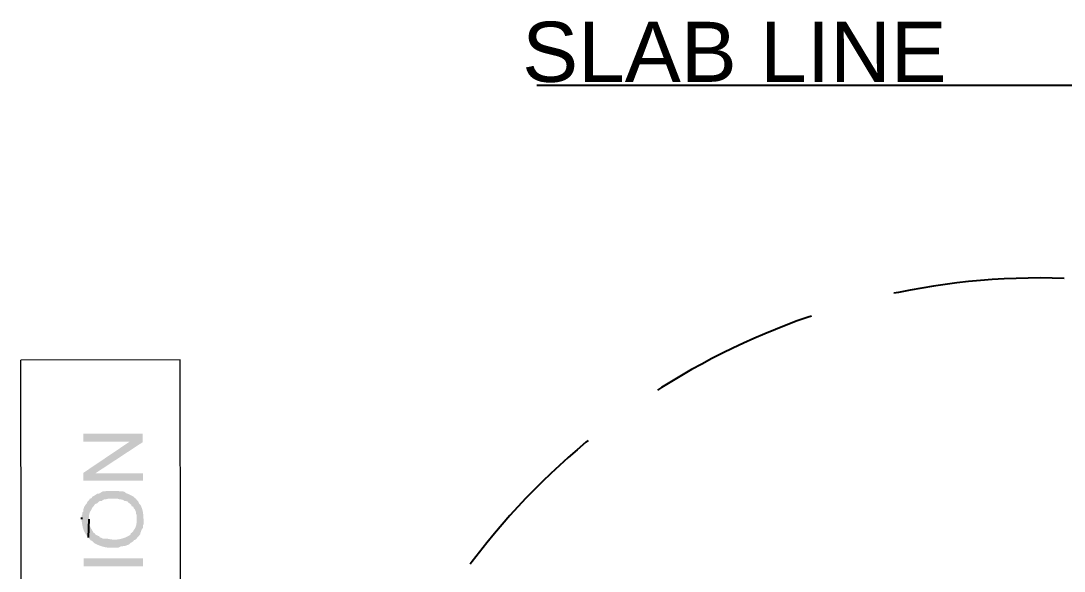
# Model space of a CAD drawing. Header units: inches. Extents: x 6322 to 85903, y -36042 to 7673.
# Drawn here: x 62365.9 to 62522.2, y 5745 to 5827.4 of the extents above; entities that cross this region are included whole.
import ezdxf
from ezdxf import colors
from ezdxf.entities.mleader import LeaderData, LeaderLine
from ezdxf.enums import TextEntityAlignment as Align
from ezdxf.math import Vec2, Vec3

# ---------------------------------------------------------------- set-up
doc = ezdxf.new("R2010")
doc.units = ezdxf.units.IN
doc.header["$LTSCALE"] = 10
for name, pattern in [('Amconstr', [9999, 9999, 0]), ('DASHED', [0.75, 0.5, -0.25]), ('HIDDEN2', [0.1875, 0.125, -0.0625])]:
    doc.linetypes.add(name, pattern=pattern)
doc.layers.add('A-HIDDEN-1', color=2, linetype='HIDDEN2', lineweight=9)
doc.layers.add('A-TEXT-P', color=3, linetype='Continuous')
doc.layers.add('AM_VIEWS', color=1, linetype='Continuous')
doc.styles.add('1by8in-1F', font='arial.ttf', dxfattribs={"height": 6})
doc.styles.get("Standard").update_dxf_attribs({"font": 'sanss___.ttf'})

# ---------------------------------------------------------------- blocks, each defined once
blk = doc.blocks.new('pdf plan')
at = {"true_color": 0x000007}
for points in [[(443.415, 395.785), (443.415, 395.553), (444.771, 395.553), (445.151, 395.537), (445.151, 395.785)], [(443.415, 394.643), (443.762, 394.627), (445.151, 395.537), (444.771, 395.553)], [(443.415, 394.643), (443.415, 394.412), (445.151, 394.412), (445.151, 394.627), (443.762, 394.627)], [(443.365, 393.287), (443.365, 393.221), (443.365, 393.221), (443.367, 393.202), (443.37, 393.184), (443.372, 393.165), (443.375, 393.147), (443.378, 393.128), (443.381, 393.11), (443.385, 393.092), (443.389, 393.073), (443.393, 393.055), (443.398, 393.037), (443.403, 393.019), (443.408, 393.002), (443.414, 392.984), (443.421, 392.967), (443.428, 392.95), (443.435, 392.933), (443.443, 392.916), (443.451, 392.9), (443.46, 392.884), (443.47, 392.868), (443.48, 392.852), (443.49, 392.837), (443.502, 392.822), (443.514, 392.807), (443.514, 392.807), (443.564, 392.758), (443.58, 393.287), (443.58, 393.419), (443.597, 393.486), (443.646, 393.568), (443.663, 393.601), (443.679, 393.634), (443.712, 393.668), (443.745, 393.717), (443.762, 393.734), (443.812, 393.75), (443.861, 393.8), (443.894, 393.816), (443.944, 393.816), (443.977, 393.849), (444.027, 393.866), (444.06, 393.866), (444.126, 393.883), (444.126, 393.883), (444.136, 393.883), (444.147, 393.883), (444.157, 393.883), (444.167, 393.883), (444.177, 393.883), (444.188, 393.883), (444.198, 393.883), (444.208, 393.883), (444.218, 393.883), (444.228, 393.883), (444.238, 393.883), (444.248, 393.883), (444.258, 393.883), (444.267, 393.883), (444.277, 393.883), (444.286, 393.883), (444.296, 393.883), (444.305, 393.883), (444.314, 393.883), (444.323, 393.883), (444.332, 393.883), (444.341, 393.883), (444.349, 393.883), (444.357, 393.883), (444.357, 393.883), (444.424, 393.883), (444.473, 393.866), (444.506, 393.866), (444.572, 393.849), (444.622, 393.816), (444.655, 393.816), (444.705, 393.8), (444.721, 393.783), (444.771, 393.734), (444.787, 393.717), (444.804, 393.717), (444.821, 393.668), (444.87, 393.651), (444.887, 393.601), (444.92, 393.568), (444.936, 393.519), (444.953, 393.486), (444.953, 393.436), (444.969, 393.403), (444.969, 393.287), (444.969, 393.849), (444.953, 393.883), (444.92, 393.899), (444.87, 393.949), (444.738, 394.015), (444.705, 394.031), (444.655, 394.048), (444.622, 394.081), (444.572, 394.098), (444.473, 394.098), (444.424, 394.114), (444.093, 394.114), (444.027, 394.098), (443.977, 394.098), (443.861, 394.031), (443.812, 394.031), (443.795, 394.015), (443.712, 393.965), (443.679, 393.949), (443.646, 393.899), (443.597, 393.883), (443.58, 393.849), (443.53, 393.8), (443.514, 393.75), (443.497, 393.734), (443.481, 393.717), (443.448, 393.668), (443.431, 393.634), (443.415, 393.585), (443.415, 393.519), (443.382, 393.486), (443.382, 393.436), (443.365, 393.403), (443.365, 393.337)], [(443.564, 392.758), (443.58, 392.725), (443.613, 392.692), (443.613, 392.675), (443.663, 392.659), (443.712, 392.609), (443.729, 392.592), (443.729, 392.592), (443.742, 392.584), (443.757, 392.576), (443.773, 392.567), (443.79, 392.559), (443.808, 392.55), (443.827, 392.542), (443.847, 392.533), (443.867, 392.525), (443.889, 392.517), (443.91, 392.51), (443.932, 392.502), (443.954, 392.495), (443.977, 392.489), (443.999, 392.483), (444.021, 392.477), (444.043, 392.472), (444.064, 392.468), (444.085, 392.465), (444.105, 392.462), (444.124, 392.46), (444.143, 392.458), (444.16, 392.458), (444.177, 392.459), (444.192, 392.46), (444.192, 392.46), (444.44, 392.46), (444.506, 392.493), (444.556, 392.493), (444.589, 392.51), (444.639, 392.51), (444.721, 392.543), (444.738, 392.543), (444.787, 392.592), (444.87, 392.642), (444.887, 392.675), (444.936, 392.692), (445.036, 392.807), (445.069, 392.841), (445.069, 392.874), (445.085, 392.907), (445.102, 392.956), (445.118, 392.989), (445.151, 393.039), (445.151, 393.105), (445.168, 393.138), (445.168, 393.188), (445.168, 393.188), (445.168, 393.211), (445.168, 393.233), (445.168, 393.256), (445.167, 393.279), (445.167, 393.301), (445.166, 393.324), (445.165, 393.347), (445.164, 393.369), (445.163, 393.392), (445.161, 393.414), (445.158, 393.436), (445.155, 393.459), (445.152, 393.481), (445.148, 393.503), (445.144, 393.525), (445.138, 393.547), (445.133, 393.569), (445.126, 393.59), (445.119, 393.612), (445.11, 393.633), (445.101, 393.654), (445.091, 393.675), (445.081, 393.696), (445.069, 393.717), (445.069, 393.717), (445.036, 393.75), (445.019, 393.8), (444.969, 393.849), (444.969, 393.188), (444.953, 393.138), (444.953, 393.105), (444.936, 393.056), (444.92, 393.022), (444.887, 392.973), (444.87, 392.94), (444.821, 392.89), (444.787, 392.874), (444.787, 392.841), (444.771, 392.824), (444.771, 392.824), (444.744, 392.808), (444.717, 392.793), (444.69, 392.779), (444.662, 392.766), (444.635, 392.754), (444.607, 392.743), (444.579, 392.734), (444.551, 392.725), (444.523, 392.717), (444.495, 392.71), (444.466, 392.705), (444.438, 392.7), (444.41, 392.696), (444.381, 392.694), (444.352, 392.692), (444.324, 392.692), (444.295, 392.692), (444.266, 392.694), (444.237, 392.696), (444.208, 392.7), (444.18, 392.705), (444.151, 392.71), (444.122, 392.717), (444.093, 392.725), (444.093, 392.725), (443.977, 392.725), (443.944, 392.741), (443.894, 392.758), (443.878, 392.791), (443.828, 392.807), (443.795, 392.824), (443.762, 392.841), (443.745, 392.874), (443.712, 392.89), (443.712, 392.89), (443.706, 392.901), (443.7, 392.911), (443.694, 392.921), (443.688, 392.932), (443.682, 392.942), (443.675, 392.952), (443.669, 392.963), (443.663, 392.973), (443.657, 392.983), (443.652, 392.994), (443.646, 393.004), (443.64, 393.014), (443.634, 393.025), (443.629, 393.035), (443.623, 393.045), (443.618, 393.056), (443.613, 393.066), (443.608, 393.076), (443.603, 393.087), (443.598, 393.097), (443.593, 393.107), (443.589, 393.118), (443.584, 393.128), (443.58, 393.138), (443.58, 393.138), (443.58, 393.287)], [(443.415, 391.914), (445.151, 391.914), (445.151, 392.146), (443.415, 392.146)]]:
    blk.add_hatch(color=7, dxfattribs=at).paths.add_polyline_path(points)
at = {"color": 7, "linetype": 'Continuous', "lineweight": -2, "true_color": 0x000007}
for p, q in [((443.365, 393.287), (443.365, 393.337)), ((443.564, 392.758), (443.58, 393.287))]:
    blk.add_line(p, q, dxfattribs=at)
at = {"color": 7, "linetype": 'Continuous', "lineweight": 9, "true_color": 0x000007}
for points in [[(441.595, 379.261), (441.595, 397.935), (441.595, 397.935)], [(446.243, 379.261), (446.243, 397.935), (441.595, 397.935)]]:
    blk.add_lwpolyline(points, dxfattribs=at)
at = {"layer": 'A-HIDDEN-1', "linetype": 'DASHED', "lineweight": 25}
blk.add_arc((471.343, 379.488), 20.793, 88.0424, 269.8991, dxfattribs=at)
at = {"layer": 'A-TEXT-P', "style": '1by8in-1F'}
blk.add_text('SLAB LINE', height=1.7538, rotation=359.8991, dxfattribs=at).set_placement((462.44, 406.897), align=Align.MIDDLE_CENTER)
at = {"layer": 'AM_VIEWS', "linetype": 'Amconstr', "lineweight": 25}
ml = blk.add_multileader_mtext('Standard', dxfattribs=at)
ml.set_content('', color=256)
ml.set_leader_properties()
ml.build(insert=Vec2(0, 0))
ml.multileader.update_dxf_attribs({"text_right_attachment_type": 6, "dogleg_length": 0.36, "arrow_head_size": 1.169})
ctx = ml.context
ctx.base_point, ctx.char_height, ctx.arrow_head_size, ctx.landing_gap_size, ctx.plane_origin, ctx.plane_x_axis, ctx.plane_y_axis = Vec3(456.651, 405.938), 0.0351, 1.169, 0.0175, Vec3(472.776, 400.267), Vec3(0.999998, -0.00176), Vec3(0.00176, 0.999998)
ctx.right_attachment, ctx.text_align_type = 6, 2
notes = []
notes.append((ctx, [(0, (1, 1, 0), (472.786, 405.892), (-0.999998, 0.00176), 16.1, [(0, [(472.776, 400.267)], 0, [])])]))
ctx.mtext.insert, ctx.mtext.text_direction, ctx.mtext.rotation, ctx.mtext.alignment, ctx.mtext.flow_direction = Vec3(456.668, 405.956), Vec3(0.999998, -0.00176), 6.281425, 3, 5
for ctx, leaders in notes:
    for number, flags, end, landing, length, lines in leaders:
        leader = LeaderData()
        leader.index, (leader.has_last_leader_line, leader.has_dogleg_vector, leader.attachment_direction) = number, flags
        leader.last_leader_point, leader.dogleg_vector, leader.dogleg_length = Vec3(end), Vec3(landing), length
        for number, points, colour, breaks in lines:
            line = LeaderLine()
            line.index, line.vertices, line.color, line.breaks = number, Vec3.list(points), colors.encode_raw_color(colour), breaks
            leader.lines.append(line)
        ctx.leaders.append(leader)

msp = doc.modelspace()

# ---------------------------------------------------------------- block references
at = {"linetype": 'Amconstr', "lineweight": 25, "xscale": 5.131858713091743, "yscale": 5.131858713091743, "zscale": 5.131858713091743, "rotation": 0.100856521769071}
msp.add_blockref('pdf plan', (60103.28593, 3730.46186), dxfattribs=at)

doc.saveas('drawing.dxf')
